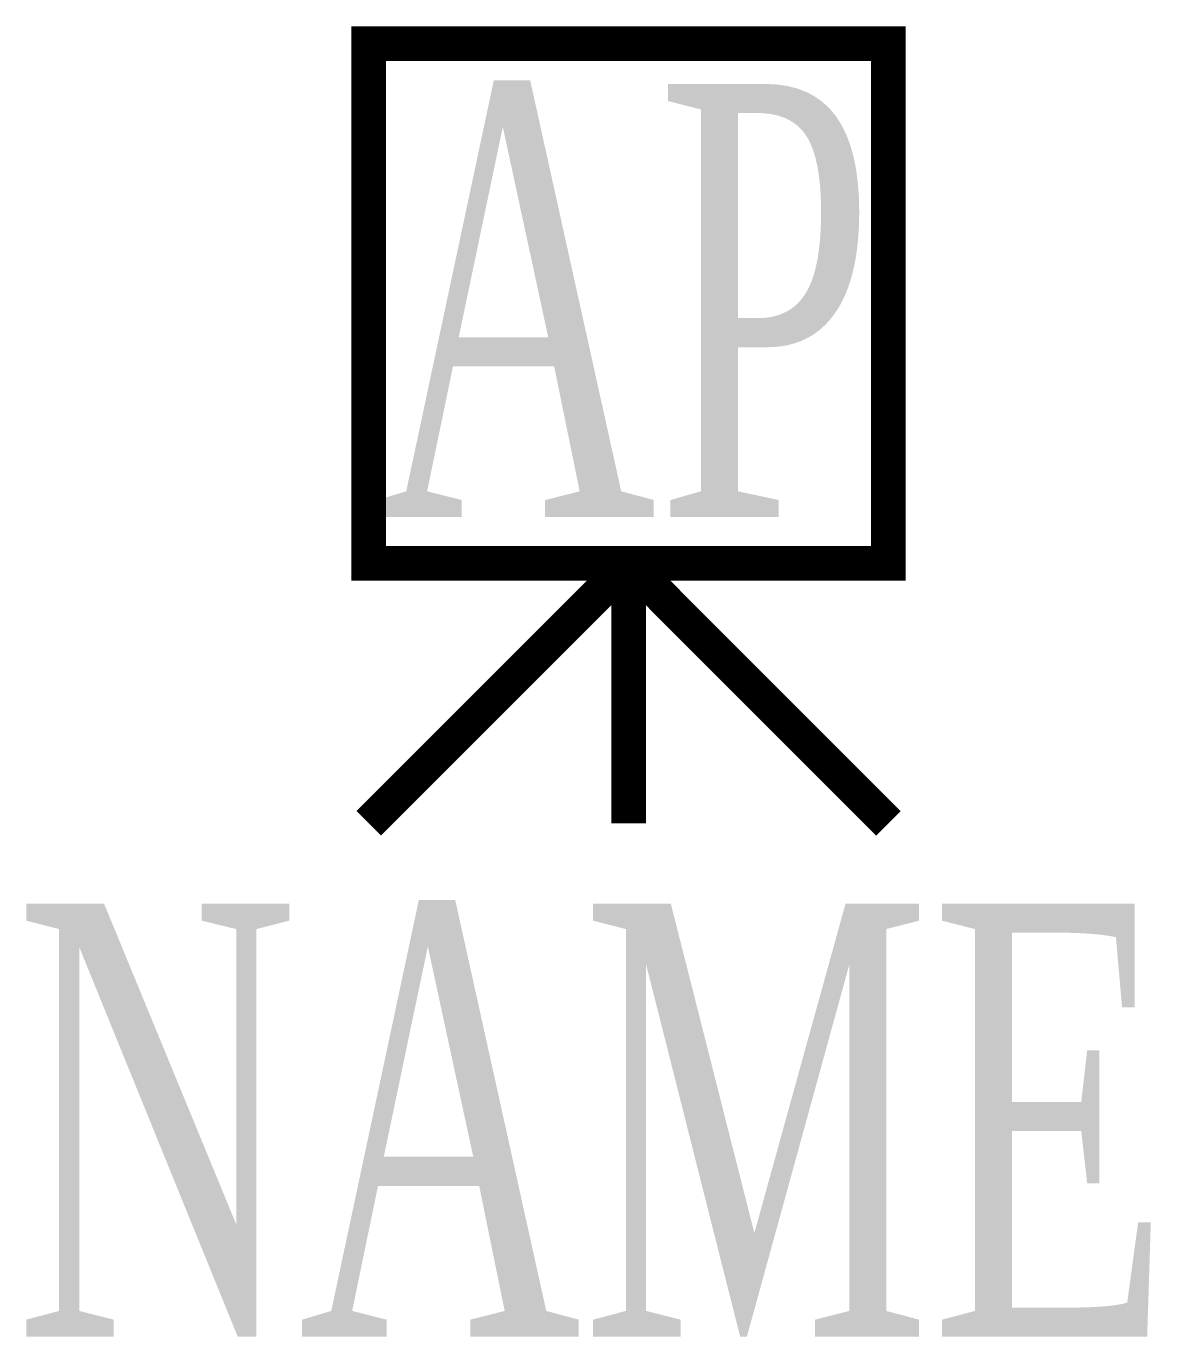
# Model space of a CAD drawing. Header units: millimetres. Extents: x -3.48 to 3.01, y -2.96 to 4.6.
import ezdxf
from ezdxf.enums import TextEntityAlignment as Align

# ---------------------------------------------------------------- set-up
doc = ezdxf.new("R2010")
doc.units = ezdxf.units.MM
doc.styles.add('CHINESE', font='TIMES.TTF', dxfattribs={"width": 0.8, "height": 3})

msp = doc.modelspace()

# ---------------------------------------------------------------- linework, layer by layer
at = {"const_width": 0.2}
msp.add_lwpolyline([(-1.5, 1.5), (-1.5, 4.5), (1.5, 4.5), (1.5, 1.5)], close=True, dxfattribs=at)
for points in [[(0, 1.5), (-1.5, 0)], [(0, 1.5), (1.5, 0)], [(0, 1.5), (0, 0)]]:
    msp.add_lwpolyline(points, dxfattribs=at)

# ---------------------------------------------------------------- texts
at = {"style": 'CHINESE', "width": 0.6}
for tag, text, p in [('AP', 'AP', (-0.026, 3.0272)), ('NAME', 'JZ000', (-0.2077, -1.7025))]:
    msp.add_attdef(tag, text=text, height=2.5, dxfattribs=at).set_placement(p, align=Align.MIDDLE)

doc.saveas('drawing.dxf')
